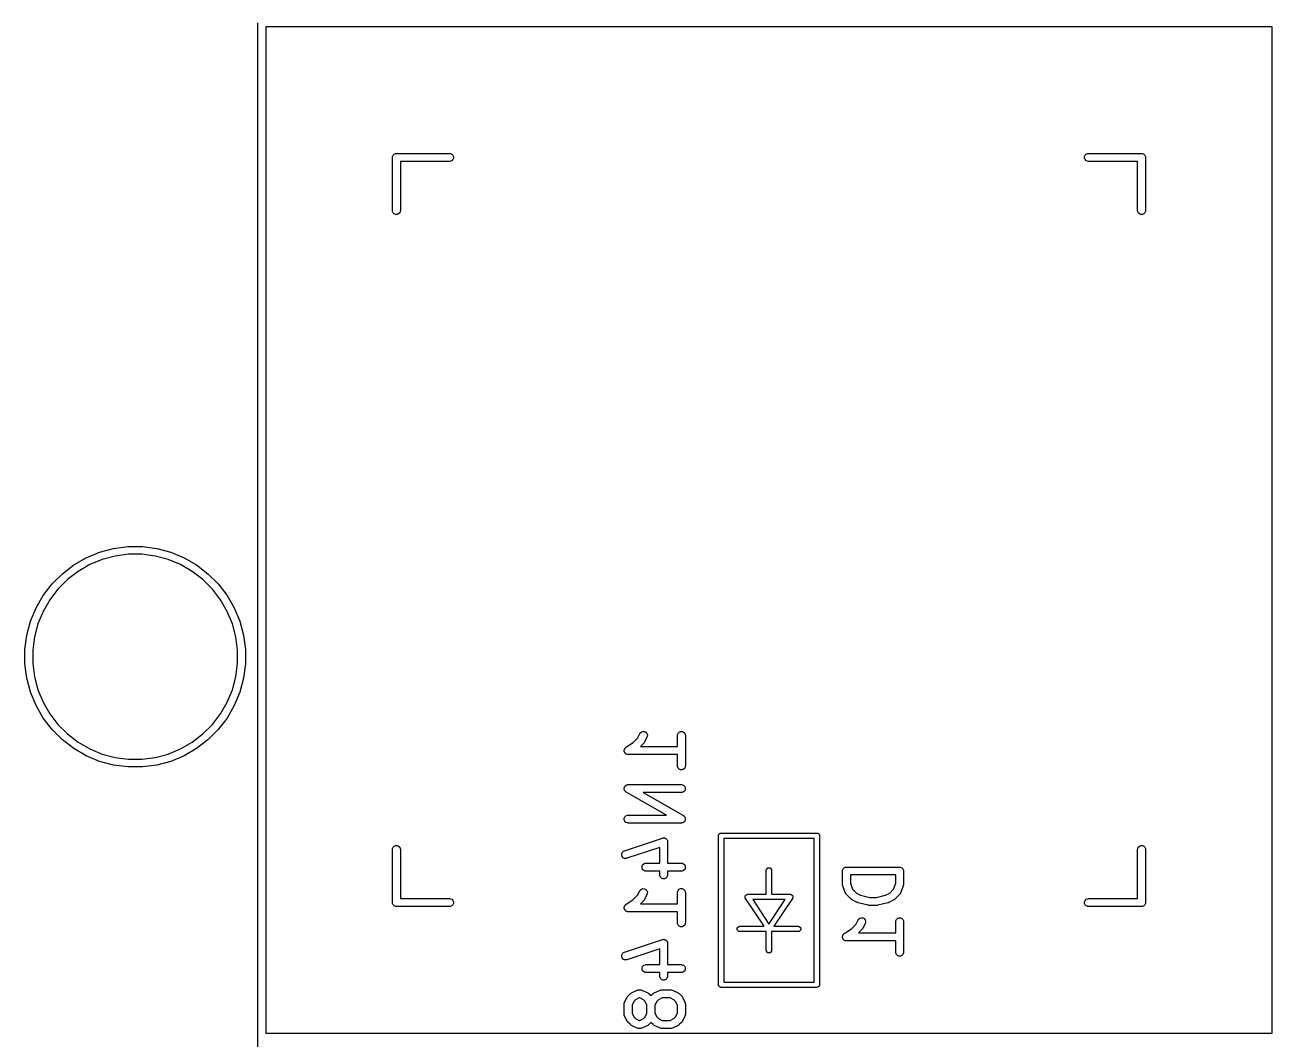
# Model space of a CAD drawing. Extents: x 100 to 190, y -154 to -36.
# Drawn here: x 100.32 to 123.75, y -76.24 to -57.19 of the extents above; entities that cross this region are included whole.
import ezdxf

# ---------------------------------------------------------------- set-up
doc = ezdxf.new("R2010")
doc.units = 0
doc.layers.add('BLACK', color=7, linetype='CONTINUOUS')

msp = doc.modelspace()

# ---------------------------------------------------------------- linework, layer by layer
at = {"layer": 'BLACK', "linetype": 'CONTINUOUS'}
for p, q in [((104.7, -76.2), (104.7, -57.15)), ((104.85, -57.225), (104.85, -76.125)), ((123.75, -57.225), (104.85, -57.225)), ((123.75, -76.125), (123.75, -57.225)), ((107.225, -59.675), (107.226441, -59.660368)), ((107.225, -60.675), (107.225, -59.675)), ((107.226441, -59.660368), (107.23764, -59.633332)), ((107.23764, -59.633332), (107.258332, -59.61264)), ((107.258332, -59.61264), (107.285368, -59.601441)), ((107.285368, -59.601441), (107.3, -59.6)), ((107.3, -59.6), (108.3, -59.6)), ((108.3, -59.6), (108.314632, -59.601441)), ((108.314632, -59.601441), (108.341668, -59.61264)), ((108.341668, -59.73736), (108.314632, -59.748559)), ((108.341668, -59.61264), (108.36236, -59.633332)), ((108.36236, -59.716668), (108.341668, -59.73736)), ((108.36236, -59.633332), (108.373559, -59.660368)), ((108.373559, -59.689632), (108.36236, -59.716668)), ((108.373559, -59.660368), (108.373559, -59.689632)), ((120.226441, -59.660368), (120.23764, -59.633332)), ((120.226441, -59.689632), (120.226441, -59.660368)), ((120.23764, -59.716668), (120.226441, -59.689632)), ((120.23764, -59.633332), (120.258332, -59.61264)), ((120.258332, -59.73736), (120.23764, -59.716668)), ((120.258332, -59.61264), (120.285368, -59.601441)), ((120.285368, -59.748559), (120.258332, -59.73736)), ((120.285368, -59.601441), (120.3, -59.6)), ((120.3, -59.6), (121.3, -59.6)), ((121.3, -59.6), (121.314632, -59.601441)), ((121.314632, -59.601441), (121.341668, -59.61264)), ((121.341668, -59.61264), (121.36236, -59.633332)), ((121.36236, -59.633332), (121.373559, -59.660368)), ((121.373559, -59.660368), (121.375, -59.675)), ((121.375, -59.675), (121.375, -60.675)), ((108.3, -59.75), (107.375, -59.75)), ((107.375, -59.75), (107.375, -60.675)), ((108.314632, -59.748559), (108.3, -59.75)), ((120.3, -59.75), (120.285368, -59.748559)), ((121.225, -59.75), (120.3, -59.75)), ((121.225, -60.675), (121.225, -59.75)), ((107.226441, -60.689632), (107.225, -60.675)), ((107.375, -60.675), (107.373559, -60.689632)), ((121.226441, -60.689632), (121.225, -60.675)), ((121.375, -60.675), (121.373559, -60.689632)), ((107.23764, -60.716668), (107.226441, -60.689632)), ((107.258332, -60.73736), (107.23764, -60.716668)), ((107.285368, -60.748559), (107.258332, -60.73736)), ((107.314632, -60.748559), (107.285368, -60.748559)), ((107.341668, -60.73736), (107.314632, -60.748559)), ((107.36236, -60.716668), (107.341668, -60.73736)), ((107.373559, -60.689632), (107.36236, -60.716668)), ((121.23764, -60.716668), (121.226441, -60.689632)), ((121.258332, -60.73736), (121.23764, -60.716668)), ((121.285368, -60.748559), (121.258332, -60.73736)), ((121.314632, -60.748559), (121.285368, -60.748559)), ((121.341668, -60.73736), (121.314632, -60.748559)), ((121.36236, -60.716668), (121.341668, -60.73736)), ((121.373559, -60.689632), (121.36236, -60.716668)), ((101.988938, -67.021121), (102.258039, -66.985693)), ((102.258039, -66.985693), (102.529461, -66.985693)), ((102.529461, -66.985693), (102.798562, -67.021121)), ((101.240942, -67.330951), (101.476001, -67.195239)), ((101.476001, -67.195239), (101.726763, -67.09137)), ((101.773651, -67.229499), (101.540518, -67.326066)), ((101.726763, -67.09137), (101.988938, -67.021121)), ((102.017395, -67.164188), (101.773651, -67.229499)), ((102.267579, -67.13125), (102.017395, -67.164188)), ((102.519921, -67.13125), (102.267579, -67.13125)), ((102.770105, -67.164188), (102.519921, -67.13125)), ((103.013849, -67.229499), (102.770105, -67.164188)), ((102.798562, -67.021121), (103.060737, -67.09137)), ((103.246982, -67.326066), (103.013849, -67.229499)), ((103.060737, -67.09137), (103.311499, -67.195239)), ((103.311499, -67.195239), (103.546558, -67.330951)), ((101.025607, -67.496182), (101.240942, -67.330951)), ((101.321983, -67.452237), (101.121786, -67.605853)), ((101.540518, -67.326066), (101.321983, -67.452237)), ((103.465517, -67.452237), (103.246982, -67.326066)), ((103.665714, -67.605853), (103.465517, -67.452237)), ((103.546558, -67.330951), (103.761893, -67.496182)), ((100.668451, -67.903442), (100.833682, -67.688107)), ((100.833682, -67.688107), (101.025607, -67.496182)), ((101.121786, -67.605853), (100.943353, -67.784286)), ((103.844147, -67.784286), (103.665714, -67.605853)), ((103.761893, -67.496182), (103.953818, -67.688107)), ((103.953818, -67.688107), (104.119049, -67.903442)), ((100.532739, -68.138501), (100.668451, -67.903442)), ((100.943353, -67.784286), (100.789737, -67.984483)), ((103.997763, -67.984483), (103.844147, -67.784286)), ((104.119049, -67.903442), (104.254761, -68.138501)), ((100.42887, -68.389263), (100.532739, -68.138501)), ((100.789737, -67.984483), (100.663566, -68.203018)), ((104.123934, -68.203018), (103.997763, -67.984483)), ((104.254761, -68.138501), (104.35863, -68.389263)), ((100.358621, -68.651438), (100.42887, -68.389263)), ((100.663566, -68.203018), (100.566999, -68.436151)), ((104.220501, -68.436151), (104.123934, -68.203018)), ((104.35863, -68.389263), (104.428879, -68.651438)), ((100.566999, -68.436151), (100.501688, -68.679895)), ((104.285812, -68.679895), (104.220501, -68.436151)), ((100.323193, -68.920539), (100.358621, -68.651438)), ((100.501688, -68.679895), (100.46875, -68.930079)), ((104.31875, -68.930079), (104.285812, -68.679895)), ((104.428879, -68.651438), (104.464307, -68.920539)), ((100.323193, -68.930079), (100.323193, -68.920539)), ((100.323193, -69.191961), (100.323193, -68.930079)), ((100.46875, -68.930079), (100.46875, -69.182421)), ((104.31875, -69.182421), (104.31875, -68.930079)), ((104.464307, -68.920539), (104.464307, -69.191961)), ((100.358621, -69.461062), (100.323193, -69.191961)), ((100.46875, -69.182421), (100.501688, -69.432605)), ((104.285812, -69.432605), (104.31875, -69.182421)), ((104.464307, -69.191961), (104.428879, -69.461062)), ((100.42887, -69.723237), (100.358621, -69.461062)), ((100.501688, -69.432605), (100.566999, -69.676349)), ((104.220501, -69.676349), (104.285812, -69.432605)), ((104.428879, -69.461062), (104.35863, -69.723237)), ((100.532739, -69.973999), (100.42887, -69.723237)), ((100.566999, -69.676349), (100.663566, -69.909482)), ((104.123934, -69.909482), (104.220501, -69.676349)), ((104.35863, -69.723237), (104.254761, -69.973999)), ((100.668451, -70.209058), (100.532739, -69.973999)), ((100.663566, -69.909482), (100.789737, -70.128017)), ((103.997763, -70.128017), (104.123934, -69.909482)), ((104.254761, -69.973999), (104.119049, -70.209058)), ((100.833682, -70.424393), (100.668451, -70.209058)), ((100.789737, -70.128017), (100.943353, -70.328214)), ((103.844147, -70.328214), (103.997763, -70.128017)), ((104.119049, -70.209058), (103.953818, -70.424393)), ((101.025607, -70.616318), (100.833682, -70.424393)), ((100.943353, -70.328214), (101.121786, -70.506647)), ((101.121786, -70.506647), (101.321983, -70.660263)), ((103.465517, -70.660263), (103.665714, -70.506647)), ((103.665714, -70.506647), (103.844147, -70.328214)), ((103.953818, -70.424393), (103.761893, -70.616318)), ((111.831275, -70.583847), (111.873451, -70.499495)), ((111.873451, -70.499495), (111.881283, -70.487052)), ((111.881283, -70.487052), (111.903391, -70.467879)), ((111.903391, -70.467879), (111.931152, -70.458625)), ((111.931152, -70.458625), (111.960342, -70.460699)), ((111.960342, -70.460699), (111.986517, -70.473787)), ((111.986517, -70.473787), (112.00569, -70.495894)), ((112.00569, -70.495894), (112.014944, -70.523656)), ((112.58126, -70.518404), (112.592459, -70.491368)), ((112.592459, -70.491368), (112.613151, -70.470676)), ((112.613151, -70.470676), (112.640187, -70.459477)), ((112.640187, -70.459477), (112.669451, -70.459477)), ((112.669451, -70.459477), (112.696487, -70.470676)), ((112.696487, -70.470676), (112.717179, -70.491368)), ((112.717179, -70.491368), (112.728378, -70.518404)), ((101.240942, -70.781549), (101.025607, -70.616318)), ((101.321983, -70.660263), (101.540518, -70.786434)), ((103.246982, -70.786434), (103.465517, -70.660263)), ((103.761893, -70.616318), (103.546558, -70.781549)), ((111.613216, -70.756346), (111.749894, -70.665227)), ((111.749894, -70.665227), (111.831275, -70.583847)), ((111.945947, -70.681307), (111.883504, -70.74375)), ((111.883504, -70.74375), (112.579819, -70.74375)), ((111.950667, -70.675556), (111.945947, -70.681307)), ((111.952164, -70.674258), (111.950667, -70.675556)), ((111.953583, -70.672003), (111.952164, -70.674258)), ((111.955275, -70.669942), (111.953583, -70.672003)), ((111.956033, -70.668109), (111.955275, -70.669942)), ((111.959996, -70.661815), (111.956033, -70.668109)), ((112.007615, -70.566577), (111.959996, -70.661815)), ((112.01287, -70.552846), (112.007615, -70.566577)), ((112.014944, -70.523656), (112.01287, -70.552846)), ((112.579819, -70.533036), (112.58126, -70.518404)), ((112.579819, -70.74375), (112.579819, -70.533036)), ((112.728378, -70.518404), (112.729819, -70.533036)), ((112.729819, -70.533036), (112.729819, -71.104464)), ((101.476001, -70.917261), (101.240942, -70.781549)), ((101.726763, -71.02113), (101.476001, -70.917261)), ((101.540518, -70.786434), (101.773651, -70.883001)), ((101.773651, -70.883001), (102.017395, -70.948312)), ((102.017395, -70.948312), (102.267579, -70.98125)), ((102.267579, -70.98125), (102.519921, -70.98125)), ((102.519921, -70.98125), (102.770105, -70.948312)), ((102.770105, -70.948312), (103.013849, -70.883001)), ((103.013849, -70.883001), (103.246982, -70.786434)), ((103.311499, -70.917261), (103.060737, -71.02113)), ((103.546558, -70.781549), (103.311499, -70.917261)), ((111.579819, -70.818671), (111.58126, -70.811466)), ((111.58126, -70.825955), (111.579819, -70.818671)), ((111.58126, -70.804118), (111.584101, -70.797257)), ((111.58126, -70.811466), (111.58126, -70.804118)), ((111.58126, -70.833382), (111.58126, -70.825955)), ((111.584072, -70.84017), (111.58126, -70.833382)), ((111.585498, -70.847379), (111.584072, -70.84017)), ((111.584101, -70.797257), (111.585558, -70.789977)), ((111.589617, -70.853557), (111.585498, -70.847379)), ((111.585558, -70.789977), (111.589646, -70.783871)), ((111.592459, -70.860418), (111.589617, -70.853557)), ((111.589646, -70.783871), (111.592459, -70.777082)), ((111.592459, -70.777082), (111.597709, -70.771831)), ((111.597654, -70.865613), (111.592459, -70.860418)), ((111.601731, -70.871728), (111.597654, -70.865613)), ((111.597709, -70.771831), (111.601841, -70.765662)), ((111.6079, -70.875859), (111.601731, -70.871728)), ((111.601841, -70.765662), (111.613099, -70.756441)), ((111.613151, -70.88111), (111.6079, -70.875859)), ((111.613099, -70.756441), (111.613151, -70.75639)), ((111.613151, -70.75639), (111.613173, -70.75638)), ((111.61994, -70.883922), (111.613151, -70.88111)), ((111.613173, -70.75638), (111.613216, -70.756346)), ((111.626046, -70.888011), (111.61994, -70.883922)), ((111.633326, -70.889467), (111.626046, -70.888011)), ((111.640187, -70.892309), (111.633326, -70.889467)), ((111.654663, -70.893734), (111.640187, -70.892309)), ((111.65474, -70.89375), (111.654663, -70.893734)), ((111.654766, -70.893744), (111.65474, -70.89375)), ((111.654819, -70.89375), (111.654766, -70.893744)), ((112.579819, -70.89375), (111.654819, -70.89375)), ((112.579819, -71.104464), (112.579819, -70.89375)), ((101.988938, -71.091379), (101.726763, -71.02113)), ((102.258039, -71.126807), (101.988938, -71.091379)), ((102.529461, -71.126807), (102.258039, -71.126807)), ((102.798562, -71.091379), (102.529461, -71.126807)), ((103.060737, -71.02113), (102.798562, -71.091379)), ((112.58126, -71.119096), (112.579819, -71.104464)), ((112.592459, -71.146132), (112.58126, -71.119096)), ((112.613151, -71.166824), (112.592459, -71.146132)), ((112.640187, -71.178023), (112.613151, -71.166824)), ((112.669451, -71.178023), (112.640187, -71.178023)), ((112.696487, -71.166824), (112.669451, -71.178023)), ((112.717179, -71.146132), (112.696487, -71.166824)), ((112.728378, -71.119096), (112.717179, -71.146132)), ((112.729819, -71.104464), (112.728378, -71.119096)), ((111.580002, -71.538275), (111.58126, -71.528378)), ((111.58126, -71.542887), (111.580002, -71.538275)), ((111.58126, -71.518404), (111.583089, -71.513988)), ((111.58126, -71.528378), (111.58126, -71.518404)), ((111.58126, -71.547668), (111.58126, -71.542887)), ((111.585077, -71.556883), (111.58126, -71.547668)), ((111.583089, -71.513988), (111.583692, -71.509245)), ((111.583692, -71.509245), (111.588642, -71.50058)), ((111.587702, -71.566507), (111.585077, -71.556883)), ((111.590629, -71.570287), (111.587702, -71.566507)), ((111.588642, -71.50058), (111.592459, -71.491368)), ((111.592459, -71.574704), (111.590629, -71.570287)), ((111.592459, -71.491368), (111.595837, -71.487989)), ((111.599509, -71.581754), (111.592459, -71.574704)), ((111.595837, -71.487989), (111.598211, -71.483836)), ((111.598211, -71.483836), (111.6061, -71.477726)), ((111.605619, -71.589644), (111.599509, -71.581754)), ((111.611751, -71.593996), (111.605619, -71.589644)), ((111.6061, -71.477726), (111.613151, -71.470676)), ((111.613151, -71.595396), (111.611751, -71.593996)), ((111.613151, -71.470676), (111.617567, -71.468846)), ((111.614525, -71.595965), (111.613151, -71.595396)), ((111.617609, -71.598154), (111.614525, -71.595965)), ((111.617567, -71.468846), (111.621348, -71.465919)), ((112.372402, -72.029464), (111.617609, -71.598154)), ((111.621348, -71.465919), (111.630971, -71.463294)), ((111.630971, -71.463294), (111.640187, -71.459477)), ((111.640187, -71.459477), (111.647669, -71.45874)), ((111.647669, -71.45874), (111.64958, -71.458219)), ((111.64958, -71.458219), (111.651055, -71.458406)), ((111.651055, -71.458406), (111.654819, -71.458036)), ((111.654819, -71.458036), (112.654819, -71.458036)), ((112.654819, -71.608036), (111.937236, -71.608036)), ((111.937236, -71.608036), (112.69203, -72.039346)), ((112.654819, -71.458036), (112.669451, -71.459477)), ((112.669451, -71.606595), (112.654819, -71.608036)), ((112.669451, -71.459477), (112.696487, -71.470676)), ((112.696487, -71.595396), (112.669451, -71.606595)), ((112.696487, -71.470676), (112.717179, -71.491368)), ((112.717179, -71.574704), (112.696487, -71.595396)), ((112.717179, -71.491368), (112.728378, -71.518404)), ((112.728378, -71.547668), (112.717179, -71.574704)), ((112.728378, -71.518404), (112.728378, -71.547668)), ((111.58126, -72.089832), (111.592459, -72.062796)), ((111.58126, -72.119096), (111.58126, -72.089832)), ((111.592459, -72.146132), (111.58126, -72.119096)), ((111.592459, -72.062796), (111.613151, -72.042104)), ((111.613151, -72.166824), (111.592459, -72.146132)), ((111.613151, -72.042104), (111.640187, -72.030905)), ((111.640187, -72.030905), (111.654819, -72.029464)), ((111.654819, -72.029464), (112.372402, -72.029464)), ((112.69203, -72.039346), (112.695114, -72.041535)), ((112.695114, -72.041535), (112.696487, -72.042104)), ((112.696487, -72.042104), (112.697884, -72.043501)), ((112.697884, -72.043501), (112.704019, -72.047856)), ((112.711427, -72.153664), (112.703537, -72.159773)), ((112.704019, -72.047856), (112.710127, -72.055744)), ((112.710127, -72.055744), (112.717179, -72.062796)), ((112.7138, -72.14951), (112.711427, -72.153664)), ((112.717179, -72.146132), (112.7138, -72.14951)), ((112.717179, -72.062796), (112.719009, -72.067214)), ((112.720995, -72.136919), (112.717179, -72.146132)), ((112.719009, -72.067214), (112.721936, -72.070994)), ((112.725946, -72.128255), (112.720995, -72.136919)), ((112.721936, -72.070994), (112.72456, -72.080615)), ((112.72456, -72.080615), (112.728378, -72.089832)), ((112.726548, -72.123511), (112.725946, -72.128255)), ((112.728378, -72.119096), (112.726548, -72.123511)), ((112.728378, -72.089832), (112.728378, -72.094612)), ((112.728378, -72.094612), (112.729636, -72.099225)), ((112.729636, -72.099225), (112.728378, -72.109121)), ((112.728378, -72.109121), (112.728378, -72.119096)), ((111.640187, -72.178023), (111.613151, -72.166824)), ((111.654819, -72.179464), (111.640187, -72.178023)), ((112.654819, -72.179464), (111.654819, -72.179464)), ((112.658582, -72.179093), (112.654819, -72.179464)), ((112.660058, -72.179281), (112.658582, -72.179093)), ((112.661968, -72.178759), (112.660058, -72.179281)), ((112.669451, -72.178023), (112.661968, -72.178759)), ((112.678666, -72.174205), (112.669451, -72.178023)), ((112.68829, -72.171581), (112.678666, -72.174205)), ((112.69207, -72.168653), (112.68829, -72.171581)), ((112.696487, -72.166824), (112.69207, -72.168653)), ((112.703537, -72.159773), (112.696487, -72.166824)), ((113.353806, -72.399616), (113.380866, -72.372556)), ((113.380866, -72.372556), (113.4, -72.36875)), ((113.4, -72.36875), (115.2, -72.36875)), ((115.2, -72.36875), (115.219134, -72.372556)), ((115.219134, -72.372556), (115.246194, -72.399616)), ((107.23764, -72.633332), (107.258332, -72.61264)), ((107.258332, -72.61264), (107.285368, -72.601441)), ((107.285368, -72.601441), (107.314632, -72.601441)), ((107.314632, -72.601441), (107.341668, -72.61264)), ((107.341668, -72.61264), (107.36236, -72.633332)), ((111.583483, -72.69998), (112.297767, -72.461885)), ((112.297767, -72.461885), (112.305022, -72.460235)), ((112.305022, -72.460235), (112.306853, -72.459477)), ((112.306853, -72.459477), (112.308357, -72.459477)), ((112.308357, -72.459477), (112.312104, -72.458625)), ((112.312104, -72.458625), (112.324089, -72.459477)), ((112.324089, -72.459477), (112.336117, -72.459477)), ((112.336117, -72.459477), (112.338608, -72.460509)), ((112.338608, -72.460509), (112.341294, -72.4607)), ((112.341294, -72.4607), (112.352041, -72.466073)), ((112.352041, -72.466073), (112.363153, -72.470676)), ((112.363153, -72.470676), (112.365058, -72.472581)), ((112.365058, -72.472581), (112.367468, -72.473786)), ((112.367468, -72.473786), (112.375342, -72.482865)), ((112.375342, -72.482865), (112.383845, -72.491368)), ((112.383845, -72.491368), (112.384876, -72.493858)), ((112.384876, -72.493858), (112.386642, -72.495894)), ((112.386642, -72.495894), (112.390442, -72.507294)), ((112.390442, -72.507294), (112.395044, -72.518404)), ((112.395044, -72.518404), (112.39542, -72.52223)), ((112.39542, -72.52223), (112.395896, -72.523656)), ((112.395896, -72.523656), (112.395755, -72.52563)), ((112.395755, -72.52563), (112.396485, -72.533036)), ((112.396485, -72.533036), (112.396485, -72.934226)), ((113.35, -72.41875), (113.353806, -72.399616)), ((113.35, -75.21875), (113.35, -72.41875)), ((113.45, -72.46875), (113.45, -75.16875)), ((115.15, -72.46875), (113.45, -72.46875)), ((115.15, -75.16875), (115.15, -72.46875)), ((115.246194, -72.399616), (115.25, -72.41875)), ((115.25, -72.41875), (115.25, -75.21875)), ((121.23764, -72.633332), (121.258332, -72.61264)), ((121.258332, -72.61264), (121.285368, -72.601441)), ((121.285368, -72.601441), (121.314632, -72.601441)), ((121.314632, -72.601441), (121.341668, -72.61264)), ((121.341668, -72.61264), (121.36236, -72.633332)), ((107.225, -72.675), (107.226441, -72.660368)), ((107.225, -73.675), (107.225, -72.675)), ((107.226441, -72.660368), (107.23764, -72.633332)), ((107.36236, -72.633332), (107.373559, -72.660368)), ((107.373559, -72.660368), (107.375, -72.675)), ((107.375, -72.675), (107.375, -73.6)), ((111.532789, -72.780511), (111.534864, -72.751321)), ((111.542043, -72.808274), (111.532789, -72.780511)), ((111.534864, -72.751321), (111.54795, -72.725148)), ((111.561217, -72.830381), (111.542043, -72.808274)), ((111.54795, -72.725148), (111.570057, -72.705974)), ((111.58739, -72.843467), (111.561217, -72.830381)), ((111.570057, -72.705974), (111.583483, -72.69998)), ((111.61658, -72.845542), (111.58739, -72.843467)), ((111.630917, -72.842282), (111.61658, -72.845542)), ((112.246485, -72.637092), (111.630917, -72.842282)), ((112.246485, -72.934226), (112.246485, -72.637092)), ((121.225, -72.675), (121.226441, -72.660368)), ((121.225, -73.6), (121.225, -72.675)), ((121.226441, -72.660368), (121.23764, -72.633332)), ((121.36236, -72.633332), (121.373559, -72.660368)), ((121.373559, -72.660368), (121.375, -72.675)), ((121.375, -72.675), (121.375, -73.675)), ((111.914593, -72.994594), (111.925792, -72.967558)), ((111.914593, -73.023858), (111.914593, -72.994594)), ((111.925792, -73.050894), (111.914593, -73.023858)), ((111.925792, -72.967558), (111.946484, -72.946866)), ((111.946484, -73.071586), (111.925792, -73.050894)), ((111.946484, -72.946866), (111.97352, -72.935667)), ((111.97352, -73.082785), (111.946484, -73.071586)), ((111.97352, -72.935667), (111.988152, -72.934226)), ((111.988152, -73.084226), (111.97352, -73.082785)), ((111.988152, -72.934226), (112.246485, -72.934226)), ((112.246485, -73.084226), (111.988152, -73.084226)), ((112.246485, -73.152083), (112.246485, -73.084226)), ((112.396485, -72.934226), (112.654819, -72.934226)), ((112.654819, -73.084226), (112.396485, -73.084226)), ((112.396485, -73.084226), (112.396485, -73.152083)), ((112.654819, -72.934226), (112.669451, -72.935667)), ((112.669451, -73.082785), (112.654819, -73.084226)), ((112.669451, -72.935667), (112.696487, -72.946866)), ((112.696487, -73.071586), (112.669451, -73.082785)), ((112.696487, -72.946866), (112.717179, -72.967558)), ((112.717179, -73.050894), (112.696487, -73.071586)), ((112.717179, -72.967558), (112.728378, -72.994594)), ((112.728378, -73.023858), (112.717179, -73.050894)), ((112.728378, -72.994594), (112.728378, -73.023858)), ((114.25, -73.06875), (114.253806, -73.049616)), ((114.25, -73.51875), (114.25, -73.06875)), ((114.253806, -73.049616), (114.280866, -73.022556)), ((114.280866, -73.022556), (114.319134, -73.022556)), ((114.319134, -73.022556), (114.346194, -73.049616)), ((114.346194, -73.049616), (114.35, -73.06875)), ((114.35, -73.06875), (114.35, -73.51875)), ((115.679819, -73.080655), (115.68126, -73.066023)), ((115.679819, -73.31875), (115.679819, -73.080655)), ((115.68126, -73.066023), (115.692459, -73.038987)), ((115.692459, -73.038987), (115.713151, -73.018295)), ((115.713151, -73.018295), (115.740187, -73.007096)), ((115.740187, -73.007096), (115.754819, -73.005655)), ((115.754819, -73.005655), (116.754819, -73.005655)), ((116.754819, -73.005655), (116.769451, -73.007096)), ((116.769451, -73.007096), (116.796487, -73.018295)), ((116.796487, -73.018295), (116.817179, -73.038987)), ((116.817179, -73.038987), (116.828378, -73.066023)), ((116.828378, -73.066023), (116.829819, -73.080655)), ((116.829819, -73.080655), (116.829819, -73.31875)), ((112.247926, -73.166715), (112.246485, -73.152083)), ((112.259125, -73.193751), (112.247926, -73.166715)), ((112.279817, -73.214443), (112.259125, -73.193751)), ((112.306853, -73.225642), (112.279817, -73.214443)), ((112.336117, -73.225642), (112.306853, -73.225642)), ((112.363153, -73.214443), (112.336117, -73.225642)), ((112.383845, -73.193751), (112.363153, -73.214443)), ((112.395044, -73.166715), (112.383845, -73.193751)), ((112.396485, -73.152083), (112.395044, -73.166715)), ((115.680548, -73.326155), (115.679819, -73.31875)), ((116.679819, -73.155655), (115.829819, -73.155655)), ((115.829819, -73.155655), (115.829819, -73.306579)), ((115.829819, -73.306579), (115.86799, -73.421093)), ((116.641648, -73.421092), (116.679819, -73.30658)), ((116.679819, -73.30658), (116.679819, -73.155655)), ((116.829819, -73.31875), (116.829089, -73.326156)), ((111.749894, -73.617608), (111.831275, -73.536228)), ((111.831275, -73.536228), (111.873451, -73.451876)), ((111.873451, -73.451876), (111.881283, -73.439433)), ((111.881283, -73.439433), (111.903391, -73.42026)), ((111.903391, -73.42026), (111.931152, -73.411006)), ((111.931152, -73.411006), (111.960342, -73.41308)), ((112.007615, -73.518958), (111.959996, -73.614196)), ((111.960342, -73.41308), (111.986517, -73.426168)), ((111.986517, -73.426168), (112.00569, -73.448275)), ((112.00569, -73.448275), (112.014944, -73.476037)), ((112.01287, -73.505227), (112.007615, -73.518958)), ((112.014944, -73.476037), (112.01287, -73.505227)), ((112.579819, -73.485417), (112.58126, -73.470785)), ((112.579819, -73.696131), (112.579819, -73.485417)), ((112.58126, -73.470785), (112.592459, -73.443749)), ((112.592459, -73.443749), (112.613151, -73.423057)), ((112.613151, -73.423057), (112.640187, -73.411858)), ((112.640187, -73.411858), (112.669451, -73.411858)), ((112.669451, -73.411858), (112.696487, -73.423057)), ((112.696487, -73.423057), (112.717179, -73.443749)), ((112.717179, -73.443749), (112.728378, -73.470785)), ((112.728378, -73.470785), (112.729819, -73.485417)), ((112.729819, -73.485417), (112.729819, -74.056845)), ((113.853806, -73.549616), (113.857446, -73.545975)), ((113.853806, -73.564178), (113.853806, -73.549616)), ((113.857446, -73.545975), (113.858456, -73.540928)), ((113.858456, -73.540928), (113.870569, -73.532852)), ((113.870569, -73.532852), (113.880866, -73.522556)), ((113.880866, -73.522556), (113.888203, -73.521096)), ((113.888203, -73.521096), (113.890297, -73.519701)), ((113.890297, -73.519701), (113.892751, -73.520191)), ((113.892751, -73.520191), (113.9, -73.51875)), ((113.9, -73.51875), (114.25, -73.51875)), ((114.35, -73.51875), (114.7, -73.51875)), ((114.7, -73.51875), (114.707248, -73.520191)), ((114.707248, -73.520191), (114.709703, -73.519701)), ((114.709703, -73.519701), (114.711796, -73.521096)), ((114.711796, -73.521096), (114.719134, -73.522556)), ((114.719134, -73.522556), (114.72943, -73.532852)), ((114.72943, -73.532852), (114.741544, -73.540928)), ((114.741544, -73.540928), (114.742553, -73.545975)), ((114.742553, -73.545975), (114.746194, -73.549616)), ((114.746194, -73.549616), (114.746194, -73.564178)), ((115.680408, -73.32813), (115.680548, -73.326155)), ((115.680998, -73.330727), (115.680408, -73.32813)), ((115.68126, -73.333382), (115.680998, -73.330727)), ((115.682018, -73.335213), (115.68126, -73.333382)), ((115.683668, -73.342467), (115.682018, -73.335213)), ((115.731287, -73.485324), (115.683668, -73.342467)), ((115.737281, -73.498749), (115.731287, -73.485324)), ((115.739046, -73.500784), (115.737281, -73.498749)), ((115.740078, -73.503275), (115.739046, -73.500784)), ((115.749405, -73.51464), (115.740078, -73.503275)), ((115.844643, -73.609878), (115.749405, -73.51464)), ((115.86799, -73.421093), (115.942103, -73.495206)), ((115.942103, -73.495206), (116.01909, -73.533699)), ((116.01909, -73.533699), (116.192624, -73.577083)), ((116.317013, -73.577083), (116.490547, -73.533699)), ((116.490547, -73.533699), (116.567534, -73.495205)), ((116.567534, -73.495205), (116.641648, -73.421092)), ((116.760233, -73.51464), (116.664994, -73.609878)), ((116.769561, -73.503275), (116.760233, -73.51464)), ((116.770592, -73.500784), (116.769561, -73.503275)), ((116.772357, -73.49875), (116.770592, -73.500784)), ((116.778351, -73.485324), (116.772357, -73.49875)), ((116.82597, -73.342468), (116.778351, -73.485324)), ((116.827619, -73.335212), (116.82597, -73.342468)), ((116.828378, -73.333382), (116.827619, -73.335212)), ((116.828639, -73.330728), (116.828378, -73.333382)), ((116.82923, -73.328131), (116.828639, -73.330728)), ((116.829089, -73.326156), (116.82923, -73.328131)), ((107.226441, -73.689632), (107.225, -73.675)), ((107.23764, -73.716668), (107.226441, -73.689632)), ((107.258332, -73.73736), (107.23764, -73.716668)), ((107.285368, -73.748559), (107.258332, -73.73736)), ((107.3, -73.75), (107.285368, -73.748559)), ((108.3, -73.75), (107.3, -73.75)), ((107.375, -73.6), (108.3, -73.6)), ((108.3, -73.6), (108.314632, -73.601441)), ((108.314632, -73.748559), (108.3, -73.75)), ((108.314632, -73.601441), (108.341668, -73.61264)), ((108.341668, -73.73736), (108.314632, -73.748559)), ((108.341668, -73.61264), (108.36236, -73.633332)), ((108.36236, -73.716668), (108.341668, -73.73736)), ((108.36236, -73.633332), (108.373559, -73.660368)), ((108.373559, -73.689632), (108.36236, -73.716668)), ((108.373559, -73.660368), (108.373559, -73.689632)), ((111.579819, -73.771052), (111.58126, -73.763847)), ((111.58126, -73.778336), (111.579819, -73.771052)), ((111.58126, -73.756499), (111.584101, -73.749638)), ((111.58126, -73.763847), (111.58126, -73.756499)), ((111.58126, -73.785763), (111.58126, -73.778336)), ((111.584072, -73.792551), (111.58126, -73.785763)), ((111.585498, -73.79976), (111.584072, -73.792551)), ((111.584101, -73.749638), (111.585558, -73.742358)), ((111.585558, -73.742358), (111.589646, -73.736252)), ((111.589646, -73.736252), (111.592459, -73.729463)), ((111.592459, -73.729463), (111.597709, -73.724212)), ((111.597709, -73.724212), (111.601841, -73.718043)), ((111.601841, -73.718043), (111.613099, -73.708822)), ((111.613099, -73.708822), (111.613151, -73.708771)), ((111.613151, -73.708771), (111.613173, -73.708761)), ((111.613173, -73.708761), (111.613216, -73.708727)), ((111.613216, -73.708727), (111.749894, -73.617608)), ((111.945947, -73.633688), (111.883504, -73.696131)), ((111.883504, -73.696131), (112.579819, -73.696131)), ((111.950667, -73.627937), (111.945947, -73.633688)), ((111.952164, -73.626639), (111.950667, -73.627937)), ((111.953583, -73.624384), (111.952164, -73.626639)), ((111.955275, -73.622323), (111.953583, -73.624384)), ((111.956033, -73.62049), (111.955275, -73.622323)), ((111.959996, -73.614196), (111.956033, -73.62049)), ((113.850951, -73.578453), (113.853806, -73.564178)), ((113.853806, -73.585366), (113.850951, -73.578453)), ((113.853806, -73.587884), (113.853806, -73.585366)), ((113.855576, -73.589654), (113.853806, -73.587884)), ((113.858397, -73.596485), (113.855576, -73.589654)), ((114.206574, -74.11875), (113.858397, -73.596485)), ((113.993426, -73.61875), (114.299999, -74.078611)), ((114.606574, -73.61875), (113.993426, -73.61875)), ((114.299999, -74.078611), (114.606574, -73.61875)), ((114.741602, -73.596485), (114.393426, -74.11875)), ((114.744422, -73.589655), (114.741602, -73.596485)), ((114.746194, -73.587884), (114.744422, -73.589655)), ((114.746194, -73.564178), (114.749049, -73.578454)), ((114.749049, -73.578454), (114.746194, -73.585366)), ((114.746194, -73.585366), (114.746194, -73.587884)), ((115.850393, -73.614598), (115.844643, -73.609878)), ((115.851692, -73.616095), (115.850393, -73.614598)), ((115.853946, -73.617514), (115.851692, -73.616095)), ((115.856008, -73.619206), (115.853946, -73.617514)), ((115.85784, -73.619964), (115.856008, -73.619206)), ((115.864135, -73.623927), (115.85784, -73.619964)), ((115.959373, -73.671546), (115.864135, -73.623927)), ((115.960442, -73.671955), (115.959373, -73.671546)), ((115.960878, -73.672278), (115.960442, -73.671955)), ((115.967014, -73.67447), (115.960878, -73.672278)), ((115.973104, -73.676801), (115.967014, -73.67447)), ((115.973644, -73.676839), (115.973104, -73.676801)), ((115.974724, -73.677225), (115.973644, -73.676839)), ((116.1652, -73.724844), (115.974724, -73.677225)), ((116.167736, -73.725219), (116.1652, -73.724844)), ((116.168758, -73.725642), (116.167736, -73.725219)), ((116.17427, -73.726184), (116.168758, -73.725642)), ((116.179744, -73.726994), (116.17427, -73.726184)), ((116.180836, -73.726831), (116.179744, -73.726994)), ((116.18339, -73.727083), (116.180836, -73.726831)), ((116.326247, -73.727083), (116.18339, -73.727083)), ((116.192624, -73.577083), (116.317013, -73.577083)), ((116.3288, -73.726831), (116.326247, -73.727083)), ((116.329893, -73.726994), (116.3288, -73.726831)), ((116.335366, -73.726184), (116.329893, -73.726994)), ((116.340879, -73.725642), (116.335366, -73.726184)), ((116.3419, -73.725219), (116.340879, -73.725642)), ((116.344437, -73.724844), (116.3419, -73.725219)), ((116.534913, -73.677225), (116.344437, -73.724844)), ((116.535992, -73.676839), (116.534913, -73.677225)), ((116.536532, -73.676801), (116.535992, -73.676839)), ((116.542613, -73.674473), (116.536532, -73.676801)), ((116.548759, -73.672278), (116.542613, -73.674473)), ((116.549194, -73.671955), (116.548759, -73.672278)), ((116.550264, -73.671546), (116.549194, -73.671955)), ((116.645502, -73.623927), (116.550264, -73.671546)), ((116.651798, -73.619963), (116.645502, -73.623927)), ((116.653628, -73.619206), (116.651798, -73.619963)), ((116.655686, -73.617516), (116.653628, -73.619206)), ((116.657945, -73.616095), (116.655686, -73.617516)), ((116.659244, -73.614596), (116.657945, -73.616095)), ((116.664994, -73.609878), (116.659244, -73.614596)), ((120.226441, -73.660368), (120.23764, -73.633332)), ((120.226441, -73.689632), (120.226441, -73.660368)), ((120.23764, -73.716668), (120.226441, -73.689632)), ((120.23764, -73.633332), (120.258332, -73.61264)), ((120.258332, -73.73736), (120.23764, -73.716668)), ((120.258332, -73.61264), (120.285368, -73.601441)), ((120.285368, -73.748559), (120.258332, -73.73736)), ((120.285368, -73.601441), (120.3, -73.6)), ((120.3, -73.75), (120.285368, -73.748559)), ((120.3, -73.6), (121.225, -73.6)), ((121.3, -73.75), (120.3, -73.75)), ((121.314632, -73.748559), (121.3, -73.75)), ((121.341668, -73.73736), (121.314632, -73.748559)), ((121.36236, -73.716668), (121.341668, -73.73736)), ((121.373559, -73.689632), (121.36236, -73.716668)), ((121.375, -73.675), (121.373559, -73.689632)), ((111.589617, -73.805938), (111.585498, -73.79976)), ((111.592459, -73.812799), (111.589617, -73.805938)), ((111.597654, -73.817994), (111.592459, -73.812799)), ((111.601731, -73.824109), (111.597654, -73.817994)), ((111.6079, -73.82824), (111.601731, -73.824109)), ((111.613151, -73.833491), (111.6079, -73.82824)), ((111.61994, -73.836303), (111.613151, -73.833491)), ((111.626046, -73.840392), (111.61994, -73.836303)), ((111.633326, -73.841848), (111.626046, -73.840392)), ((111.640187, -73.84469), (111.633326, -73.841848)), ((111.654663, -73.846115), (111.640187, -73.84469)), ((111.65474, -73.846131), (111.654663, -73.846115)), ((111.654766, -73.846125), (111.65474, -73.846131)), ((111.654819, -73.846131), (111.654766, -73.846125)), ((112.579819, -73.846131), (111.654819, -73.846131)), ((112.579819, -74.056845), (112.579819, -73.846131)), ((115.931275, -74.083847), (115.973451, -73.999495)), ((115.973451, -73.999495), (115.981283, -73.987052)), ((115.981283, -73.987052), (116.003391, -73.967879)), ((116.003391, -73.967879), (116.031152, -73.958625)), ((116.031152, -73.958625), (116.060342, -73.960699)), ((116.060342, -73.960699), (116.086517, -73.973787)), ((116.086517, -73.973787), (116.10569, -73.995894)), ((116.10569, -73.995894), (116.114944, -74.023656)), ((116.114944, -74.023656), (116.11287, -74.052846)), ((116.679819, -74.033036), (116.68126, -74.018404)), ((116.68126, -74.018404), (116.692459, -73.991368)), ((116.692459, -73.991368), (116.713151, -73.970676)), ((116.713151, -73.970676), (116.740187, -73.959477)), ((116.740187, -73.959477), (116.769451, -73.959477)), ((116.769451, -73.959477), (116.796487, -73.970676)), ((116.796487, -73.970676), (116.817179, -73.991368)), ((116.817179, -73.991368), (116.828378, -74.018404)), ((116.828378, -74.018404), (116.829819, -74.033036)), ((112.58126, -74.071477), (112.579819, -74.056845)), ((112.592459, -74.098513), (112.58126, -74.071477)), ((112.613151, -74.119205), (112.592459, -74.098513)), ((112.640187, -74.130404), (112.613151, -74.119205)), ((112.669451, -74.130404), (112.640187, -74.130404)), ((112.696487, -74.119205), (112.669451, -74.130404)), ((112.717179, -74.098513), (112.696487, -74.119205)), ((112.728378, -74.071477), (112.717179, -74.098513)), ((112.729819, -74.056845), (112.728378, -74.071477)), ((113.703806, -74.149616), (113.730866, -74.122556)), ((113.703806, -74.187884), (113.703806, -74.149616)), ((113.730866, -74.214944), (113.703806, -74.187884)), ((113.730866, -74.122556), (113.75, -74.11875)), ((113.75, -74.21875), (113.730866, -74.214944)), ((113.75, -74.11875), (114.206574, -74.11875)), ((114.25, -74.21875), (113.75, -74.21875)), ((114.25, -74.56875), (114.25, -74.21875)), ((114.85, -74.21875), (114.35, -74.21875)), ((114.35, -74.21875), (114.35, -74.56875)), ((114.393426, -74.11875), (114.85, -74.11875)), ((114.85, -74.11875), (114.869134, -74.122556)), ((114.869134, -74.214944), (114.85, -74.21875)), ((114.869134, -74.122556), (114.896194, -74.149616)), ((114.896194, -74.187884), (114.869134, -74.214944)), ((114.896194, -74.149616), (114.896194, -74.187884)), ((115.701841, -74.265662), (115.713099, -74.256441)), ((115.713099, -74.256441), (115.713151, -74.25639)), ((115.713151, -74.25639), (115.713173, -74.25638)), ((115.713173, -74.25638), (115.713216, -74.256346)), ((115.713216, -74.256346), (115.849894, -74.165227)), ((115.849894, -74.165227), (115.931275, -74.083847)), ((116.045947, -74.181307), (115.983504, -74.24375)), ((115.983504, -74.24375), (116.679819, -74.24375)), ((116.050667, -74.175556), (116.045947, -74.181307)), ((116.052164, -74.174258), (116.050667, -74.175556)), ((116.053583, -74.172003), (116.052164, -74.174258)), ((116.055275, -74.169942), (116.053583, -74.172003)), ((116.056033, -74.168109), (116.055275, -74.169942)), ((116.059996, -74.161815), (116.056033, -74.168109)), ((116.107615, -74.066577), (116.059996, -74.161815)), ((116.11287, -74.052846), (116.107615, -74.066577)), ((116.679819, -74.24375), (116.679819, -74.033036)), ((116.829819, -74.033036), (116.829819, -74.604464)), ((111.583483, -74.604742), (112.297767, -74.366647)), ((112.297767, -74.366647), (112.305022, -74.364997)), ((112.305022, -74.364997), (112.306853, -74.364239)), ((112.306853, -74.364239), (112.308357, -74.364239)), ((112.308357, -74.364239), (112.312104, -74.363387)), ((112.312104, -74.363387), (112.324089, -74.364239)), ((112.324089, -74.364239), (112.336117, -74.364239)), ((112.336117, -74.364239), (112.338608, -74.365271)), ((112.338608, -74.365271), (112.341294, -74.365462)), ((112.341294, -74.365462), (112.352041, -74.370835)), ((112.352041, -74.370835), (112.363153, -74.375438)), ((112.363153, -74.375438), (112.365058, -74.377343)), ((112.365058, -74.377343), (112.367468, -74.378548)), ((112.367468, -74.378548), (112.375342, -74.387627)), ((112.375342, -74.387627), (112.383845, -74.39613)), ((112.383845, -74.39613), (112.384876, -74.39862)), ((112.384876, -74.39862), (112.386642, -74.400656)), ((112.386642, -74.400656), (112.390442, -74.412056)), ((112.390442, -74.412056), (112.395044, -74.423166)), ((112.395044, -74.423166), (112.39542, -74.426992)), ((112.39542, -74.426992), (112.395896, -74.428418)), ((112.395896, -74.428418), (112.395755, -74.430392)), ((112.395755, -74.430392), (112.396485, -74.437798)), ((112.396485, -74.437798), (112.396485, -74.838988)), ((115.679819, -74.318671), (115.68126, -74.311466)), ((115.68126, -74.325955), (115.679819, -74.318671)), ((115.68126, -74.304118), (115.684101, -74.297257)), ((115.68126, -74.311466), (115.68126, -74.304118)), ((115.68126, -74.333382), (115.68126, -74.325955)), ((115.684072, -74.34017), (115.68126, -74.333382)), ((115.685498, -74.347379), (115.684072, -74.34017)), ((115.684101, -74.297257), (115.685558, -74.289977)), ((115.689617, -74.353557), (115.685498, -74.347379)), ((115.685558, -74.289977), (115.689646, -74.283871)), ((115.692459, -74.360418), (115.689617, -74.353557)), ((115.689646, -74.283871), (115.692459, -74.277082)), ((115.692459, -74.277082), (115.697709, -74.271831)), ((115.697654, -74.365613), (115.692459, -74.360418)), ((115.701731, -74.371728), (115.697654, -74.365613)), ((115.697709, -74.271831), (115.701841, -74.265662)), ((115.7079, -74.375859), (115.701731, -74.371728)), ((115.713151, -74.38111), (115.7079, -74.375859)), ((115.71994, -74.383922), (115.713151, -74.38111)), ((115.726046, -74.388011), (115.71994, -74.383922)), ((115.733326, -74.389467), (115.726046, -74.388011)), ((115.740187, -74.392309), (115.733326, -74.389467)), ((115.754663, -74.393734), (115.740187, -74.392309)), ((115.75474, -74.39375), (115.754663, -74.393734)), ((115.754766, -74.393744), (115.75474, -74.39375)), ((115.754819, -74.39375), (115.754766, -74.393744)), ((116.679819, -74.39375), (115.754819, -74.39375)), ((116.679819, -74.604464), (116.679819, -74.39375)), ((111.532789, -74.685273), (111.534864, -74.656083)), ((111.542043, -74.713036), (111.532789, -74.685273)), ((111.534864, -74.656083), (111.54795, -74.62991)), ((111.561217, -74.735143), (111.542043, -74.713036)), ((111.54795, -74.62991), (111.570057, -74.610736)), ((111.570057, -74.610736), (111.583483, -74.604742)), ((112.246485, -74.541854), (111.630917, -74.747044)), ((112.246485, -74.838988), (112.246485, -74.541854)), ((114.253806, -74.587884), (114.25, -74.56875)), ((114.280866, -74.614944), (114.253806, -74.587884)), ((114.319134, -74.614944), (114.280866, -74.614944)), ((114.346194, -74.587884), (114.319134, -74.614944)), ((114.35, -74.56875), (114.346194, -74.587884)), ((116.68126, -74.619096), (116.679819, -74.604464)), ((116.692459, -74.646132), (116.68126, -74.619096)), ((116.713151, -74.666824), (116.692459, -74.646132)), ((116.740187, -74.678023), (116.713151, -74.666824)), ((116.769451, -74.678023), (116.740187, -74.678023)), ((116.796487, -74.666824), (116.769451, -74.678023)), ((116.817179, -74.646132), (116.796487, -74.666824)), ((116.828378, -74.619096), (116.817179, -74.646132)), ((116.829819, -74.604464), (116.828378, -74.619096)), ((111.58739, -74.748229), (111.561217, -74.735143)), ((111.61658, -74.750304), (111.58739, -74.748229)), ((111.630917, -74.747044), (111.61658, -74.750304)), ((111.914593, -74.899356), (111.925792, -74.87232)), ((111.914593, -74.92862), (111.914593, -74.899356)), ((111.925792, -74.955656), (111.914593, -74.92862)), ((111.925792, -74.87232), (111.946484, -74.851628)), ((111.946484, -74.976348), (111.925792, -74.955656)), ((111.946484, -74.851628), (111.97352, -74.840429)), ((111.97352, -74.840429), (111.988152, -74.838988)), ((111.988152, -74.838988), (112.246485, -74.838988)), ((112.396485, -74.838988), (112.654819, -74.838988)), ((112.654819, -74.838988), (112.669451, -74.840429)), ((112.669451, -74.840429), (112.696487, -74.851628)), ((112.696487, -74.851628), (112.717179, -74.87232)), ((112.717179, -74.955656), (112.696487, -74.976348)), ((112.717179, -74.87232), (112.728378, -74.899356)), ((112.728378, -74.92862), (112.717179, -74.955656)), ((112.728378, -74.899356), (112.728378, -74.92862)), ((111.97352, -74.987547), (111.946484, -74.976348)), ((111.988152, -74.988988), (111.97352, -74.987547)), ((112.246485, -74.988988), (111.988152, -74.988988)), ((112.246485, -75.056845), (112.246485, -74.988988)), ((112.247926, -75.071477), (112.246485, -75.056845)), ((112.259125, -75.098513), (112.247926, -75.071477)), ((112.279817, -75.119205), (112.259125, -75.098513)), ((112.306853, -75.130404), (112.279817, -75.119205)), ((112.336117, -75.130404), (112.306853, -75.130404)), ((112.363153, -75.119205), (112.336117, -75.130404)), ((112.383845, -75.098513), (112.363153, -75.119205)), ((112.395044, -75.071477), (112.383845, -75.098513)), ((112.396485, -75.056845), (112.395044, -75.071477)), ((112.654819, -74.988988), (112.396485, -74.988988)), ((112.396485, -74.988988), (112.396485, -75.056845)), ((112.669451, -74.987547), (112.654819, -74.988988)), ((112.696487, -74.976348), (112.669451, -74.987547)), ((113.45, -75.16875), (115.15, -75.16875)), ((111.644686, -75.438133), (111.649405, -75.432384)), ((111.649405, -75.432384), (111.697024, -75.384765)), ((111.697024, -75.384765), (111.702773, -75.380046)), ((111.702773, -75.380046), (111.704073, -75.378548)), ((111.704073, -75.378548), (111.706332, -75.377126)), ((111.706332, -75.377126), (111.708389, -75.375438)), ((111.708389, -75.375438), (111.710216, -75.37468)), ((111.710216, -75.37468), (111.716516, -75.370716)), ((111.716516, -75.370716), (111.811754, -75.323097)), ((111.811754, -75.323097), (111.825485, -75.317842)), ((111.825485, -75.317842), (111.828174, -75.31765)), ((111.828174, -75.31765), (111.830663, -75.31662)), ((111.830663, -75.31662), (111.845295, -75.315179)), ((111.845295, -75.315179), (111.892914, -75.315179)), ((111.892914, -75.315179), (111.907546, -75.31662)), ((111.907546, -75.31662), (111.910035, -75.317651)), ((111.910035, -75.317651), (111.912723, -75.317842)), ((111.912723, -75.317842), (111.926455, -75.323097)), ((111.926455, -75.323097), (112.021693, -75.370716)), ((112.021693, -75.370716), (112.027992, -75.37468)), ((112.027992, -75.37468), (112.02982, -75.375438)), ((112.02982, -75.375438), (112.031876, -75.377126)), ((112.031876, -75.377126), (112.034136, -75.378548)), ((112.034136, -75.378548), (112.035435, -75.380046)), ((112.035435, -75.380046), (112.041185, -75.384765)), ((112.041185, -75.384765), (112.08339, -75.42697)), ((112.08339, -75.42697), (112.125595, -75.384765)), ((112.125595, -75.384765), (112.131344, -75.380046)), ((112.131344, -75.380046), (112.132644, -75.378548)), ((112.132644, -75.378548), (112.134903, -75.377126)), ((112.134903, -75.377126), (112.13696, -75.375438)), ((112.13696, -75.375438), (112.138787, -75.37468)), ((112.138787, -75.37468), (112.145087, -75.370716)), ((112.145087, -75.370716), (112.240325, -75.323097)), ((112.240325, -75.323097), (112.254056, -75.317842)), ((112.254056, -75.317842), (112.256745, -75.31765)), ((112.256745, -75.31765), (112.259234, -75.31662)), ((112.259234, -75.31662), (112.273866, -75.315179)), ((112.273866, -75.315179), (112.464342, -75.315179)), ((112.464342, -75.315179), (112.478974, -75.31662)), ((112.478974, -75.31662), (112.481463, -75.317651)), ((112.481463, -75.317651), (112.484151, -75.317842)), ((112.484151, -75.317842), (112.497883, -75.323097)), ((112.497883, -75.323097), (112.593121, -75.370716)), ((112.593121, -75.370716), (112.599417, -75.374679)), ((112.599417, -75.374679), (112.601247, -75.375437)), ((112.601247, -75.375437), (112.603305, -75.377126)), ((112.603305, -75.377126), (112.605564, -75.378548)), ((112.605564, -75.378548), (112.606863, -75.380046)), ((112.606863, -75.380046), (112.612612, -75.384764)), ((112.612612, -75.384764), (112.660232, -75.432383)), ((112.660232, -75.432383), (112.66495, -75.438132)), ((113.353806, -75.237884), (113.35, -75.21875)), ((113.380866, -75.264944), (113.353806, -75.237884)), ((113.4, -75.26875), (113.380866, -75.264944)), ((115.2, -75.26875), (113.4, -75.26875)), ((115.219134, -75.264944), (115.2, -75.26875)), ((115.246194, -75.237884), (115.219134, -75.264944)), ((115.25, -75.21875), (115.246194, -75.237884)), ((111.579819, -75.580655), (111.58126, -75.566023)), ((111.579819, -75.771131), (111.579819, -75.580655)), ((111.58126, -75.566023), (111.582291, -75.563533)), ((111.582291, -75.563533), (111.582482, -75.560846)), ((111.582482, -75.560846), (111.587737, -75.547114)), ((111.587737, -75.547114), (111.635356, -75.451876)), ((111.635356, -75.451876), (111.63932, -75.445576)), ((111.63932, -75.445576), (111.640078, -75.443749)), ((111.640078, -75.443749), (111.641766, -75.441692)), ((111.641766, -75.441692), (111.643188, -75.439433)), ((111.643188, -75.439433), (111.644686, -75.438133)), ((111.764077, -75.529844), (111.729819, -75.59836)), ((111.729819, -75.59836), (111.729819, -75.753426)), ((111.794484, -75.499437), (111.764077, -75.529844)), ((111.863, -75.465179), (111.794484, -75.499437)), ((111.875209, -75.465179), (111.863, -75.465179)), ((111.943725, -75.499437), (111.875209, -75.465179)), ((111.974132, -75.529844), (111.943725, -75.499437)), ((112.00839, -75.59836), (111.974132, -75.529844)), ((112.00839, -75.753426), (112.00839, -75.59836)), ((112.192648, -75.529844), (112.15839, -75.59836)), ((112.15839, -75.59836), (112.15839, -75.753426)), ((112.223055, -75.499437), (112.192648, -75.529844)), ((112.291571, -75.465179), (112.223055, -75.499437)), ((112.446637, -75.465179), (112.291571, -75.465179)), ((112.515153, -75.499437), (112.446637, -75.465179)), ((112.545561, -75.529844), (112.515153, -75.499437)), ((112.579819, -75.59836), (112.545561, -75.529844)), ((112.579819, -75.753426), (112.579819, -75.59836)), ((112.66495, -75.438132), (112.66645, -75.439433)), ((112.66645, -75.439433), (112.667872, -75.441692)), ((112.667872, -75.441692), (112.66956, -75.443749)), ((112.66956, -75.443749), (112.670317, -75.445576)), ((112.670317, -75.445576), (112.674282, -75.451876)), ((112.674282, -75.451876), (112.721901, -75.547114)), ((112.721901, -75.547114), (112.727156, -75.560845)), ((112.727156, -75.560845), (112.727347, -75.563534)), ((112.727347, -75.563534), (112.728378, -75.566023)), ((112.728378, -75.566023), (112.729819, -75.580655)), ((112.729819, -75.580655), (112.729819, -75.771131)), ((111.58126, -75.785763), (111.579819, -75.771131)), ((111.582291, -75.788252), (111.58126, -75.785763)), ((111.582482, -75.79094), (111.582291, -75.788252)), ((111.587737, -75.804672), (111.582482, -75.79094)), ((111.635356, -75.89991), (111.587737, -75.804672)), ((111.63932, -75.906209), (111.635356, -75.89991)), ((111.729819, -75.753426), (111.764077, -75.821942)), ((111.764077, -75.821942), (111.794484, -75.852349)), ((111.794484, -75.852349), (111.863, -75.886607)), ((111.863, -75.886607), (111.875209, -75.886607)), ((111.875209, -75.886607), (111.943725, -75.852349)), ((111.943725, -75.852349), (111.974132, -75.821942)), ((111.974132, -75.821942), (112.00839, -75.753426)), ((112.15839, -75.753426), (112.192648, -75.821942)), ((112.192648, -75.821942), (112.223055, -75.852349)), ((112.223055, -75.852349), (112.291571, -75.886607)), ((112.291571, -75.886607), (112.446637, -75.886607)), ((112.446637, -75.886607), (112.515153, -75.852348)), ((112.515153, -75.852348), (112.545561, -75.821941)), ((112.545561, -75.821941), (112.579819, -75.753426)), ((112.674282, -75.89991), (112.670317, -75.906209)), ((112.721901, -75.804672), (112.674282, -75.89991)), ((112.727156, -75.790941), (112.721901, -75.804672)), ((112.727347, -75.788251), (112.727156, -75.790941)), ((112.728378, -75.785763), (112.727347, -75.788251)), ((112.729819, -75.771131), (112.728378, -75.785763)), ((104.85, -76.125), (123.75, -76.125)), ((111.640078, -75.908037), (111.63932, -75.906209)), ((111.641766, -75.910093), (111.640078, -75.908037)), ((111.643188, -75.912353), (111.641766, -75.910093)), ((111.644686, -75.913652), (111.643188, -75.912353)), ((111.649405, -75.919402), (111.644686, -75.913652)), ((111.697024, -75.967021), (111.649405, -75.919402)), ((111.702773, -75.971739), (111.697024, -75.967021)), ((111.704073, -75.973238), (111.702773, -75.971739)), ((111.706332, -75.974659), (111.704073, -75.973238)), ((111.708389, -75.976348), (111.706332, -75.974659)), ((111.710216, -75.977105), (111.708389, -75.976348)), ((111.716516, -75.98107), (111.710216, -75.977105)), ((111.811754, -76.028689), (111.716516, -75.98107)), ((111.825485, -76.033944), (111.811754, -76.028689)), ((111.828174, -76.034135), (111.825485, -76.033944)), ((111.830663, -76.035166), (111.828174, -76.034135)), ((111.845295, -76.036607), (111.830663, -76.035166)), ((111.892914, -76.036607), (111.845295, -76.036607)), ((111.907546, -76.035166), (111.892914, -76.036607)), ((111.910035, -76.034134), (111.907546, -76.035166)), ((111.912723, -76.033944), (111.910035, -76.034134)), ((111.926455, -76.028689), (111.912723, -76.033944)), ((112.021693, -75.98107), (111.926455, -76.028689)), ((112.027992, -75.977105), (112.021693, -75.98107)), ((112.02982, -75.976348), (112.027992, -75.977105)), ((112.031876, -75.974659), (112.02982, -75.976348)), ((112.034136, -75.973238), (112.031876, -75.974659)), ((112.035435, -75.971739), (112.034136, -75.973238)), ((112.041185, -75.967021), (112.035435, -75.971739)), ((112.08339, -75.924816), (112.041185, -75.967021)), ((112.125595, -75.967021), (112.08339, -75.924816)), ((112.131344, -75.971739), (112.125595, -75.967021)), ((112.132644, -75.973238), (112.131344, -75.971739)), ((112.134903, -75.974659), (112.132644, -75.973238)), ((112.13696, -75.976348), (112.134903, -75.974659)), ((112.138787, -75.977105), (112.13696, -75.976348)), ((112.145087, -75.98107), (112.138787, -75.977105)), ((112.240325, -76.028689), (112.145087, -75.98107)), ((112.254056, -76.033944), (112.240325, -76.028689)), ((112.256745, -76.034135), (112.254056, -76.033944)), ((112.259234, -76.035166), (112.256745, -76.034135)), ((112.273866, -76.036607), (112.259234, -76.035166)), ((112.464342, -76.036607), (112.273866, -76.036607)), ((112.478974, -76.035166), (112.464342, -76.036607)), ((112.481463, -76.034134), (112.478974, -76.035166)), ((112.484151, -76.033944), (112.481463, -76.034134)), ((112.497883, -76.028689), (112.484151, -76.033944)), ((112.593121, -75.98107), (112.497883, -76.028689)), ((112.599417, -75.977106), (112.593121, -75.98107)), ((112.601247, -75.976349), (112.599417, -75.977106)), ((112.603305, -75.974659), (112.601247, -75.976349)), ((112.605564, -75.973238), (112.603305, -75.974659)), ((112.606863, -75.971739), (112.605564, -75.973238)), ((112.612612, -75.967022), (112.606863, -75.971739)), ((112.660232, -75.919403), (112.612612, -75.967022)), ((112.66495, -75.913653), (112.660232, -75.919403)), ((112.66645, -75.912353), (112.66495, -75.913653)), ((112.667872, -75.910093), (112.66645, -75.912353)), ((112.66956, -75.908037), (112.667872, -75.910093)), ((112.670317, -75.906209), (112.66956, -75.908037)), ((104.7, -95.25), (104.7, -76.2))]:
    msp.add_line(p, q, dxfattribs=at)

doc.saveas('drawing.dxf')
